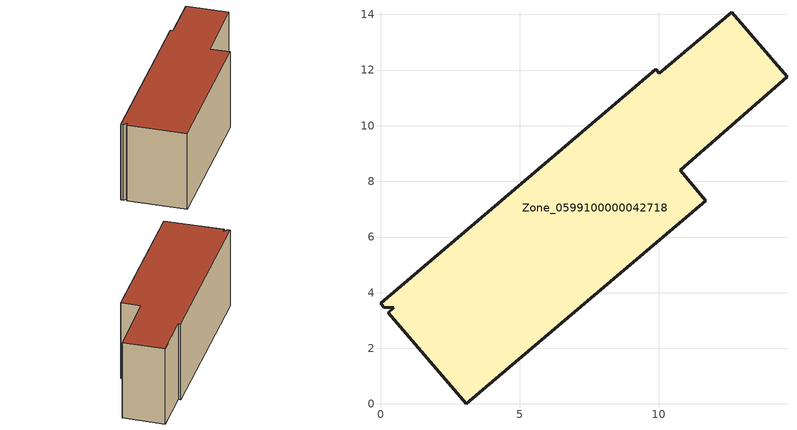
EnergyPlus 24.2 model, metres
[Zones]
Zone_0599100000042718
 floor ground (C_G): 3.09,0 0.28,3.28 0.48,3.46 0.12,3.47 0,3.61 9.9,12.03 10.03,11.88 12.63,14.09 14.61,11.76 10.77,8.4 11.69,7.31 z0
 wall outside (C_F): 3.09,0 11.69,7.31 10.77,8.4 14.61,11.76 12.63,14.09 10.03,11.88 9.9,12.03 0,3.61 0.12,3.47 0.48,3.46 0.28,3.28 3.09,0 z0:6.06
 roof outside (C_R): 0.28,3.28 3.09,0 11.69,7.31 10.77,8.4 14.61,11.76 12.63,14.09 10.03,11.88 9.9,12.03 0,3.61 0.12,3.47 0.48,3.46 z6.06
[BUILDING]
Pand.0599100000042718: North Axis=0; Terrain=City; Loads Convergence Tolerance Value=0.04; Temperature Convergence Tolerance Value=0.4; Solar Distribution=FullExterior; Maximum Number of Warmup Days=25; Minimum Number of Warmup Days=1
[Site:Location]
Rotterdam.The.Hague.AP_ZH_NLD Design_Conditions: Latitude=51.96; Longitude=4.45; Time Zone=1; Elevation=-4.5
[SITE:GROUNDTEMPERATURE:BUILDINGSURFACE]
18, 18, 18, 18, 18, 18, 18, 18, 18, 18, 18, 18
[MATERIAL] Thermal Absorptance=0.9; Solar Absorptance=0.7; Visible Absorptance=0.7
Name | Roughness | Thickness | Conductivity | Density | Specific Heat
G.TI.1946 | MediumSmooth | 0.15 | 1 | 540 | 1210
F.TI.1946 | Rough | 0.3 | 0.857143 | 1920 | 840
R.TI.1946 | MediumRough | 0.2 | 0.1 | 1500 | 1000
[CONSTRUCTION]
C_G: G.TI.1946
C_F: F.TI.1946
C_R: R.TI.1946
[ZONE]
Zone_0599100000042718: Type=1; Multiplier=1; Ceiling Height=Autocalculate; Volume=Autocalculate; Floor Area=autocalculate; Part of Total Floor Area=Yes
[ZONEINFILTRATION:DESIGNFLOWRATE]
Infil_Zone_0599100000042718: Zone or ZoneList or Space or SpaceList=Zone_0599100000042718; Schedule=AlwaysOn; Design Flow Rate Calculation Method=Flow/Area; Flow Rate per Floor Area=0.003; Constant Term Coefficient=1; Temperature Term Coefficient=0; Velocity Term Coefficient=0; Velocity Squared Term Coefficient=0
[HVACTEMPLATE:ZONE:IDEALLOADSAIRSYSTEM]
Zone_0599100000042718: Maximum Heating Supply Air Temperature=50; Minimum Cooling Supply Air Temperature=13; Maximum Heating Supply Air Humidity Ratio=0.0156; Minimum Cooling Supply Air Humidity Ratio=0.0077; Heating Limit=NoLimit; Cooling Limit=NoLimit; Dehumidification Control Type=ConstantSensibleHeatRatio; Cooling Sensible Heat Ratio=0.7; Dehumidification Setpoint=60; Humidification Control Type=None; Humidification Setpoint=30; Outdoor Air Method=None; Outdoor Air Flow Rate per Person=0.00944; Outdoor Air Flow Rate per Zone Floor Area=0; Outdoor Air Flow Rate per Zone=0; Demand Controlled Ventilation Type=None; Outdoor Air Economizer Type=NoEconomizer; Heat Recovery Type=None; Sensible Heat Recovery Effectiveness=0.7; Latent Heat Recovery Effectiveness=0.65
[ZONECONTROL:THERMOSTAT]
ThermostatControl_Zone_0599100000042718: Zone or ZoneList=Zone_0599100000042718; Control Type Schedule=DualSetpointControlType; Control 1=Thermostat_Zone_0599100000042718; Temperature Difference Between Cutout And Setpoint=0
[THERMOSTATSETPOINT:DUALSETPOINT]
Thermostat_Zone_0599100000042718: Heating Setpoint Temperature Schedule=HeatingSetpoint_Zone_0599100000042718; Cooling Setpoint Temperature Schedule=CoolingSetpoint_Zone_0599100000042718
[SCHEDULE:COMPACT]
HeatingSetpoint_Zone_0599100000042718: Through: 12/31, For: AllDays, Until: 24:00, 21
CoolingSetpoint_Zone_0599100000042718: Through: 12/31, For: AllDays, Until: 24:00, 24
DualSetpointControlType: Through: 12/31, For: AllDays, Until: 24:00, 4
AlwaysOn: Through: 12/31, For: AllDays, Until: 24:00, 1
